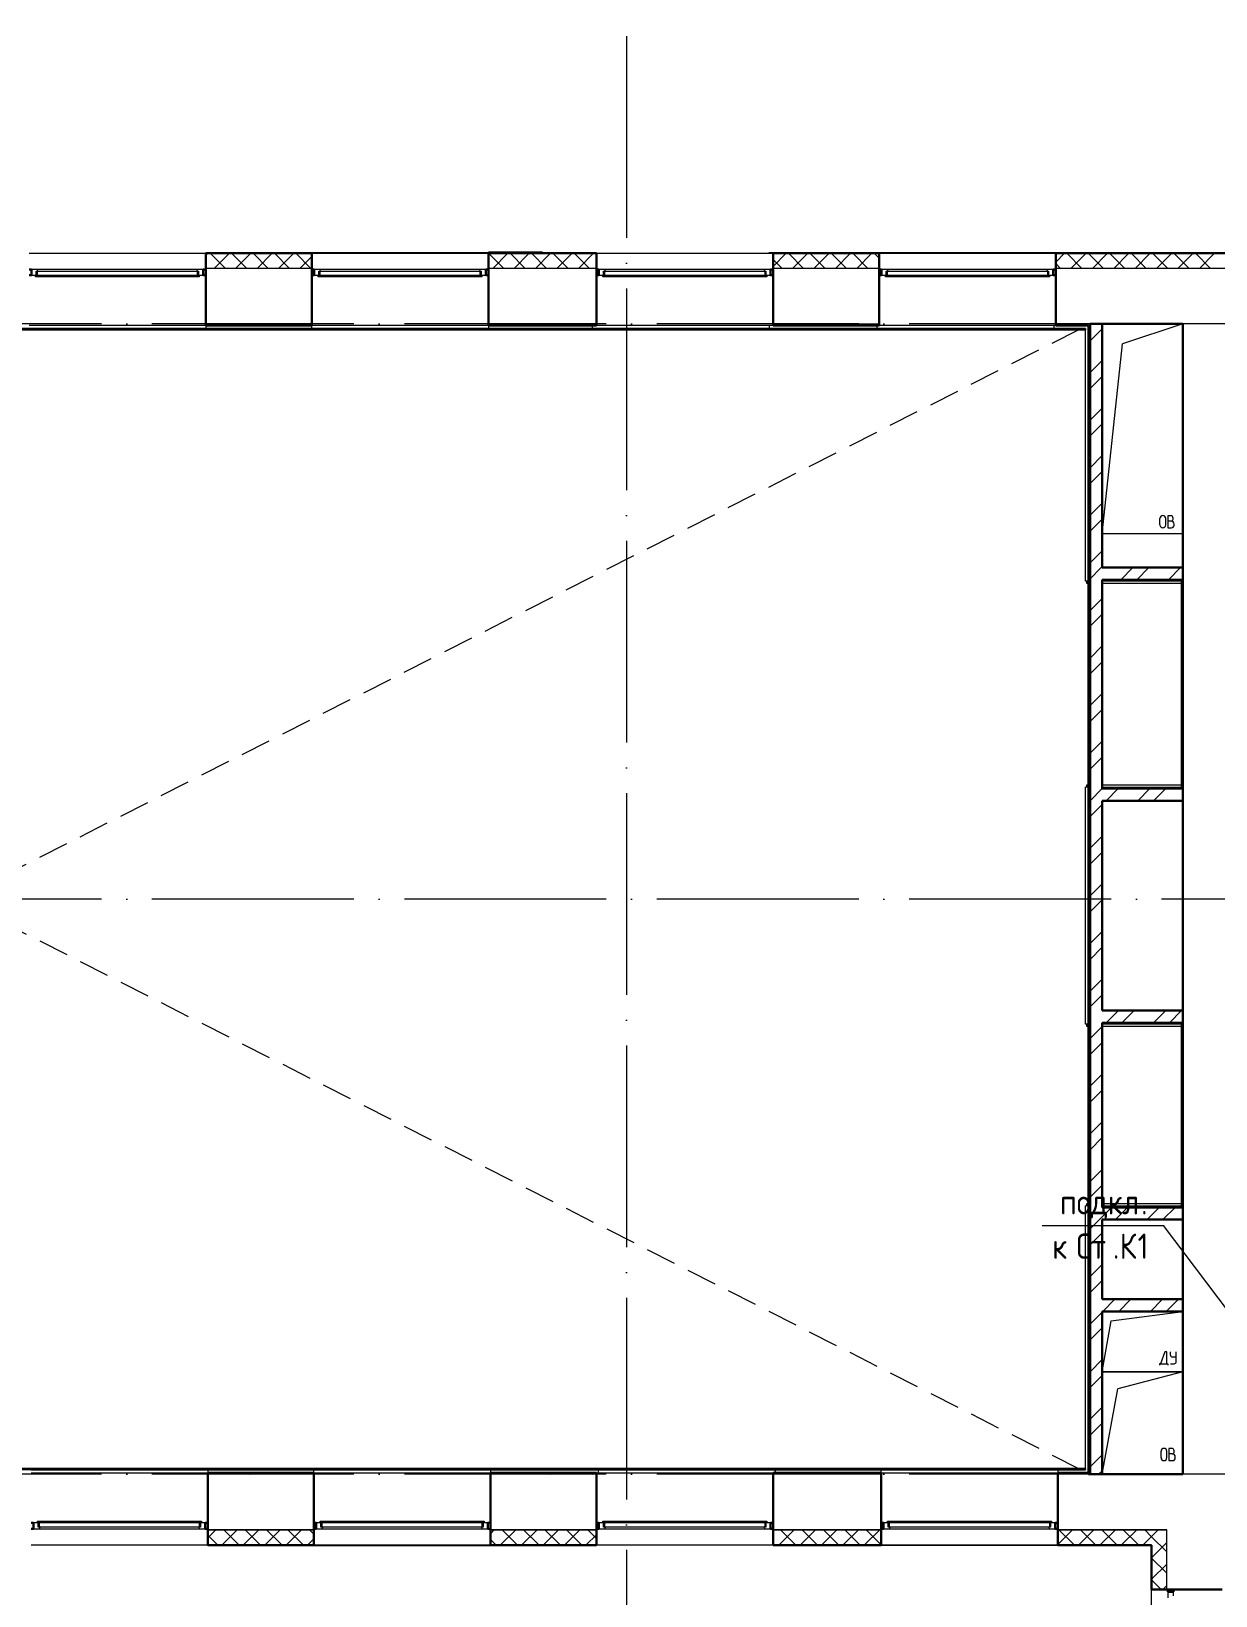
# Model space of a CAD drawing. Header units: millimetres. Extents: x -88595 to 880822, y -1054509 to -148035.
# Drawn here: x 403216 to 414948, y -248455 to -232953 of the extents above; entities that cross this region are included whole.
import ezdxf

# ---------------------------------------------------------------- set-up
doc = ezdxf.new("R2010")
doc.units = ezdxf.units.MM
doc.linetypes.add('ADSK_Линия сетки', pattern=[25, 20, -2.5, 0, -2.5])
doc.linetypes.add('ADSK_Сверху', pattern=[4.5, 3, -1.5])
for name, color, linetype, lineweight in [('_ Окна', 7, 'Continuous', 30), ('Аннотация', 7, 'Continuous', 20), ('Линии', 7, 'Continuous', 9), ('Оборудование', 7, 'Continuous', 18), ('Ограждение', 7, 'Continuous', 9), ('Окна', 7, 'Continuous', 9), ('Оси', 7, 'Continuous', 9), ('Перекрытие', 7, 'Continuous', 18), ('Стены внутренние', 7, 'Continuous', 18), ('Стены наружные', 7, 'Continuous', 18), ('Стены штриховка', 7, 'Continuous', 9)]:
    doc.layers.add(name, color=color, linetype=linetype, lineweight=lineweight)
doc.styles.add('$5$GOST Common', font='GOST_Common.ttf', dxfattribs={"width": 0.9, "height": 250})

# ---------------------------------------------------------------- blocks, each defined once
blk = doc.blocks.new('$0$ADSK_Аннотация_Текст_сВыноской - Текст с выноской-3260329-В_Координация_3 этаж ОВ3')
at = {"layer": 'Аннотация'}
blk.add_line((-6, 0), (6, 0), dxfattribs=at)
blk = doc.blocks.new('3 этаж')
at = {"lineweight": 18}
for p, q in [((425792, 680696), (426504, 680789)), ((425704, 680189), (425792, 680696)), ((426272, 680269), (426272, 680254)), ((426282, 680269), (426272, 680269)), ((426326, 680389), (426282, 680269)), ((426282, 680269), (426346, 680269)), ((426346, 680389), (426326, 680389)), ((426346, 680269), (426346, 680389)), ((426346, 680269), (426356, 680269)), ((426356, 680269), (426356, 680254)), ((426380, 680356), (426380, 680389)), ((426380, 680269), (426417, 680269)), ((426437, 680336), (426400, 680336)), ((426437, 680289), (426437, 680389)), ((426504, 680189), (425704, 680189)), ((425704, 680189), (426504, 680189)), ((426504, 680189), (425858, 680020)), ((425704, 679174), (425858, 680020)), ((426287, 679339), (426287, 679402)), ((426344, 679339), (426344, 679402)), ((426394, 679430), (426364, 679430)), ((426364, 679430), (426364, 679310)), ((426398, 679377), (426364, 679377)), ((426364, 679310), (426401, 679310)), ((426418, 679397), (426418, 679407)), ((426428, 679337), (426428, 679347))]:
    blk.add_line(p, q, dxfattribs=at)
for centre, radius, start, end in [((426400, 680356), 20, 180, 270), ((426417, 680289), 20, 270, 0), ((426316, 679402), 28.7, 0, 180), ((426316, 679339), 28.7, 180, 0), ((426394, 679407), 23.3, 0, 90), ((426398, 679397), 20, 270, 0), ((426398, 679347), 30, 0, 90), ((426401, 679337), 26.7, 270, 0)]:
    blk.add_arc(centre, radius, start, end, dxfattribs=at)
at = {"layer": '_ Окна'}
for p, q in [((415099, 691114), (415074, 691114)), ((415099, 691056), (415099, 691114)), ((416824, 691114), (416799, 691114)), ((416799, 691114), (416799, 691056)), ((417899, 691114), (417874, 691114)), ((417899, 691056), (417899, 691114)), ((419624, 691114), (419599, 691114)), ((419599, 691114), (419599, 691056)), ((420719, 691114), (420694, 691114)), ((420719, 691056), (420719, 691114)), ((422444, 691114), (422419, 691114)), ((422419, 691114), (422419, 691056)), ((423519, 691114), (423494, 691114)), ((423519, 691056), (423519, 691114)), ((425244, 691114), (425219, 691114)), ((425219, 691114), (425219, 691056)), ((415074, 691056), (415099, 691056)), ((416799, 691056), (416824, 691056)), ((417874, 691056), (417899, 691056)), ((419599, 691056), (419624, 691056)), ((420694, 691056), (420719, 691056)), ((422419, 691056), (422444, 691056)), ((423494, 691056), (423519, 691056)), ((425219, 691056), (425244, 691056)), ((415119, 678692), (415094, 678692)), ((415119, 678634), (415119, 678692)), ((416844, 678692), (416819, 678692)), ((416819, 678692), (416819, 678634)), ((417919, 678692), (417894, 678692)), ((417919, 678634), (417919, 678692)), ((419644, 678692), (419619, 678692)), ((419619, 678692), (419619, 678634)), ((420719, 678692), (420694, 678692)), ((420719, 678634), (420719, 678692)), ((422444, 678692), (422419, 678692)), ((422419, 678692), (422419, 678634)), ((423539, 678692), (423514, 678692)), ((423539, 678634), (423539, 678692)), ((425264, 678692), (425239, 678692)), ((425239, 678692), (425239, 678634)), ((415094, 678634), (415119, 678634)), ((416819, 678634), (416844, 678634)), ((417894, 678634), (417919, 678634)), ((419619, 678634), (419644, 678634)), ((420694, 678634), (420719, 678634)), ((422419, 678634), (422444, 678634)), ((423514, 678634), (423539, 678634)), ((425239, 678634), (425264, 678634)), ((426354, 678034), (426354, 678009)), ((426354, 678009), (426412, 678009)), ((426412, 678009), (426412, 678034))]:
    blk.add_line(p, q, dxfattribs=at)
at = {"layer": '_ Окна', "lineweight": 18}
for p, q in [((415158, 691114), (415099, 691114)), ((415099, 691114), (415099, 691056)), ((415145, 691056), (415145, 691097)), ((415145, 691097), (415157, 691097)), ((415163, 691097), (415158, 691114)), ((416739, 691114), (416735, 691097)), ((416799, 691114), (416739, 691114)), ((416741, 691097), (416753, 691097)), ((416753, 691097), (416753, 691056)), ((416799, 691056), (416799, 691114)), ((417958, 691114), (417899, 691114)), ((417899, 691114), (417899, 691056)), ((417945, 691056), (417945, 691097)), ((417945, 691097), (417957, 691097)), ((417963, 691097), (417958, 691114)), ((419539, 691114), (419535, 691097)), ((419599, 691114), (419539, 691114)), ((419541, 691097), (419553, 691097)), ((419553, 691097), (419553, 691056)), ((419599, 691056), (419599, 691114)), ((420778, 691114), (420719, 691114)), ((420719, 691114), (420719, 691056)), ((420765, 691056), (420765, 691097)), ((420765, 691097), (420777, 691097)), ((420783, 691097), (420778, 691114)), ((422359, 691114), (422355, 691097)), ((422419, 691114), (422359, 691114)), ((422361, 691097), (422373, 691097)), ((422373, 691097), (422373, 691056)), ((422419, 691056), (422419, 691114)), ((423578, 691114), (423519, 691114)), ((423519, 691114), (423519, 691056)), ((423565, 691056), (423565, 691097)), ((423565, 691097), (423577, 691097)), ((423583, 691097), (423578, 691114)), ((425159, 691114), (425155, 691097)), ((425219, 691114), (425159, 691114)), ((425161, 691097), (425173, 691097)), ((425173, 691097), (425173, 691056)), ((425219, 691056), (425219, 691114)), ((415099, 691056), (415137, 691056)), ((416761, 691056), (416799, 691056)), ((417899, 691056), (417937, 691056)), ((419561, 691056), (419599, 691056)), ((420719, 691056), (420757, 691056)), ((422381, 691056), (422419, 691056)), ((423519, 691056), (423557, 691056)), ((425181, 691056), (425219, 691056)), ((415157, 678692), (415119, 678692)), ((415119, 678692), (415119, 678634)), ((415165, 678651), (415165, 678692)), ((416773, 678692), (416773, 678651)), ((416819, 678692), (416781, 678692)), ((416819, 678634), (416819, 678692)), ((417957, 678692), (417919, 678692)), ((417919, 678692), (417919, 678634)), ((417965, 678651), (417965, 678692)), ((419573, 678692), (419573, 678651)), ((419619, 678692), (419581, 678692)), ((419619, 678634), (419619, 678692)), ((420757, 678692), (420719, 678692)), ((420719, 678692), (420719, 678634)), ((420765, 678651), (420765, 678692)), ((422373, 678692), (422373, 678651)), ((422419, 678692), (422381, 678692)), ((422419, 678634), (422419, 678692)), ((423577, 678692), (423539, 678692)), ((423539, 678692), (423539, 678634)), ((423585, 678651), (423585, 678692)), ((425193, 678692), (425193, 678651)), ((425239, 678692), (425201, 678692)), ((425239, 678634), (425239, 678692)), ((415119, 678634), (415178, 678634)), ((415177, 678651), (415165, 678651)), ((415178, 678634), (415183, 678651)), ((416755, 678651), (416759, 678634)), ((416759, 678634), (416819, 678634)), ((416773, 678651), (416761, 678651)), ((417919, 678634), (417978, 678634)), ((417977, 678651), (417965, 678651)), ((417978, 678634), (417983, 678651)), ((419555, 678651), (419559, 678634)), ((419559, 678634), (419619, 678634)), ((419573, 678651), (419561, 678651)), ((420719, 678634), (420778, 678634)), ((420777, 678651), (420765, 678651)), ((420778, 678634), (420783, 678651)), ((422355, 678651), (422359, 678634)), ((422359, 678634), (422419, 678634)), ((422373, 678651), (422361, 678651)), ((423539, 678634), (423598, 678634)), ((423597, 678651), (423585, 678651)), ((423598, 678634), (423603, 678651)), ((425175, 678651), (425179, 678634)), ((425179, 678634), (425239, 678634)), ((425193, 678651), (425181, 678651)), ((426412, 678009), (426354, 678009)), ((426354, 678009), (426354, 677949)), ((426412, 677971), (426412, 678009))]:
    blk.add_line(p, q, dxfattribs=at)
at = {"layer": 'Линии', "linetype": 'ADSK_Сверху', "ltscale": 100}
for p, q in [((403144, 690574), (425584, 679174)), ((403144, 679174), (425584, 690574))]:
    blk.add_line(p, q, dxfattribs=at)
at = {"layer": 'Линии', "lineweight": 18, "ltscale": 100}
for p, q in [((426504, 690574), (425904, 690376)), ((425704, 688494), (425904, 690376)), ((426276, 688582), (426276, 688645)), ((426333, 688582), (426333, 688645)), ((426383, 688673), (426353, 688673)), ((426353, 688673), (426353, 688553)), ((426387, 688620), (426353, 688620)), ((426407, 688640), (426407, 688650)), ((426504, 688494), (425704, 688494)), ((426353, 688553), (426390, 688553)), ((426417, 688580), (426417, 688590))]:
    blk.add_line(p, q, dxfattribs=at)
at = {"layer": 'Линии', "lineweight": 18}
for centre, radius, start, end in [((426305, 688645), 28.7, 0, 180), ((426383, 688650), 23.3, 0, 90), ((426387, 688640), 20, 270, 0), ((426387, 688590), 30, 0, 90), ((426305, 688582), 28.7, 180, 0), ((426390, 688580), 26.7, 270, 0)]:
    blk.add_arc(centre, radius, start, end, dxfattribs=at)
at = {"layer": 'Ограждение'}
for p, q in [((425549, 688024), (425549, 688004)), ((425549, 688004), (425569, 688004)), ((425704, 688004), (426489, 688004)), ((425549, 686004), (425549, 685984)), ((425569, 686004), (425549, 686004)), ((426489, 686004), (425704, 686004)), ((425549, 683634), (425549, 683614)), ((425549, 683614), (425569, 683614)), ((425704, 683614), (426489, 683614)), ((425569, 681854), (425549, 681854)), ((425549, 681854), (425549, 681834)), ((426489, 681854), (425704, 681854))]:
    blk.add_line(p, q, dxfattribs=at)
for points, knots in [([(425549, 688004), (425549, 688004), (425549, 688004), (425549, 688004), (425550, 688005), (425550, 688005), (425550, 688005), (425550, 688005), (425551, 688006), (425551, 688006), (425552, 688007), (425552, 688007), (425553, 688008), (425553, 688008), (425554, 688009)], [0, 0, 0, 0, 0.166667, 0.25, 0.333333, 0.416667, 0.458333, 0.5, 0.583333, 0.666667, 0.708333, 0.75, 0.833333, 1, 1, 1, 1]), ([(425554, 685999), (425553, 685999), (425553, 686000), (425552, 686001), (425551, 686001), (425551, 686002), (425551, 686002), (425550, 686002), (425550, 686003), (425550, 686003), (425550, 686003), (425549, 686003), (425549, 686004), (425549, 686004), (425549, 686004)], [0, 0, 0, 0, 0.166667, 0.25, 0.333333, 0.375, 0.416667, 0.5, 0.541667, 0.583333, 0.666667, 0.75, 0.833333, 1, 1, 1, 1]), ([(425554, 683619), (425553, 683618), (425553, 683618), (425552, 683617), (425551, 683616), (425551, 683616), (425551, 683616), (425550, 683615), (425550, 683615), (425550, 683615), (425550, 683615), (425549, 683614), (425549, 683614), (425549, 683614), (425549, 683614)], [0, 0, 0, 0, 0.166667, 0.25, 0.333333, 0.375, 0.416667, 0.5, 0.541667, 0.583333, 0.666667, 0.75, 0.833333, 1, 1, 1, 1]), ([(425549, 681854), (425549, 681854), (425549, 681854), (425549, 681853), (425550, 681853), (425550, 681853), (425550, 681853), (425550, 681852), (425551, 681852), (425551, 681851), (425552, 681851), (425552, 681851), (425553, 681850), (425553, 681849), (425554, 681849)], [0, 0, 0, 0, 0.166667, 0.25, 0.333333, 0.416667, 0.458333, 0.5, 0.583333, 0.666667, 0.708333, 0.75, 0.833333, 1, 1, 1, 1])]:
    blk.add_open_spline(points, degree=3, knots=knots, dxfattribs=at)
at = {"layer": 'Окна'}
for p, q in [((415157, 691097), (416741, 691097)), ((415157, 691056), (415157, 691097)), ((416739, 691114), (415158, 691114)), ((416741, 691097), (416741, 691056)), ((417957, 691097), (419541, 691097)), ((417957, 691056), (417957, 691097)), ((419539, 691114), (417958, 691114)), ((419541, 691097), (419541, 691056)), ((420777, 691097), (422361, 691097)), ((420777, 691056), (420777, 691097)), ((422359, 691114), (420778, 691114)), ((422361, 691097), (422361, 691056)), ((423577, 691097), (425161, 691097)), ((423577, 691056), (423577, 691097)), ((425159, 691114), (423578, 691114)), ((425161, 691097), (425161, 691056)), ((415137, 691056), (416761, 691056)), ((415137, 691039), (415137, 691056)), ((416761, 691039), (415137, 691039)), ((416761, 691056), (416761, 691039)), ((417937, 691056), (419561, 691056)), ((417937, 691039), (417937, 691056)), ((419561, 691039), (417937, 691039)), ((419561, 691056), (419561, 691039)), ((420757, 691056), (422381, 691056)), ((420757, 691039), (420757, 691056)), ((422381, 691039), (420757, 691039)), ((422381, 691056), (422381, 691039)), ((423557, 691056), (425181, 691056)), ((423557, 691039), (423557, 691056)), ((425181, 691039), (423557, 691039)), ((425181, 691056), (425181, 691039)), ((415157, 678709), (416781, 678709)), ((415157, 678692), (415157, 678709)), ((416781, 678692), (415157, 678692)), ((415177, 678651), (415177, 678692)), ((416761, 678692), (416761, 678651)), ((416781, 678709), (416781, 678692)), ((417957, 678709), (419581, 678709)), ((417957, 678692), (417957, 678709)), ((419581, 678692), (417957, 678692)), ((417977, 678651), (417977, 678692)), ((419561, 678692), (419561, 678651)), ((419581, 678709), (419581, 678692)), ((420757, 678709), (422381, 678709)), ((420757, 678692), (420757, 678709)), ((422381, 678692), (420757, 678692)), ((420777, 678651), (420777, 678692)), ((422361, 678692), (422361, 678651)), ((422381, 678709), (422381, 678692)), ((423577, 678709), (425201, 678709)), ((423577, 678692), (423577, 678709)), ((425201, 678692), (423577, 678692)), ((423597, 678651), (423597, 678692)), ((425181, 678692), (425181, 678651)), ((425201, 678709), (425201, 678692)), ((416761, 678651), (415177, 678651)), ((415178, 678634), (416759, 678634)), ((419561, 678651), (417977, 678651)), ((417978, 678634), (419559, 678634)), ((422361, 678651), (420777, 678651)), ((420778, 678634), (422359, 678634)), ((425181, 678651), (423597, 678651)), ((423598, 678634), (425179, 678634))]:
    blk.add_line(p, q, dxfattribs=at)
at = {"layer": 'Оси', "linetype": 'ADSK_Линия сетки', "ltscale": 100}
for p, q in [((420994, 695925), (420994, 674674)), ((460794, 690574), (389072, 690574)), ((460794, 684874), (389072, 684874)), ((460794, 679174), (389072, 679174))]:
    blk.add_line(p, q, dxfattribs=at)
at = {"layer": 'Перекрытие', "color": 49, "true_color": 0x464646}
blk.add_line((426504, 688494), (425704, 688494), dxfattribs=at)
at = {"layer": 'Стены внутренние'}
for p, q in [((415074, 691276), (416824, 691276)), ((417874, 691276), (419624, 691276)), ((420694, 691276), (422444, 691276)), ((423494, 691276), (425244, 691276)), ((417874, 691124), (416824, 691124)), ((420694, 691124), (419624, 691124)), ((423494, 691124), (422444, 691124)), ((426959, 691124), (425244, 691124)), ((416824, 690574), (417874, 690574)), ((419624, 690574), (420694, 690574)), ((422444, 690574), (423494, 690574)), ((425244, 690574), (425584, 690574)), ((417894, 679174), (416844, 679174)), ((420694, 679174), (419644, 679174)), ((423514, 679174), (422444, 679174)), ((425569, 679174), (425264, 679174)), ((416844, 678624), (417894, 678624)), ((417894, 678624), (416844, 678624)), ((419644, 678624), (420694, 678624)), ((420694, 678624), (419644, 678624)), ((422444, 678624), (423514, 678624)), ((423514, 678624), (422444, 678624)), ((425264, 678624), (426344, 678624)), ((426344, 678624), (426194, 678624)), ((426344, 678624), (426344, 678624)), ((426344, 678034), (426344, 678624)), ((416844, 678472), (415094, 678472)), ((419644, 678472), (417894, 678472)), ((422444, 678472), (420694, 678472)), ((425264, 678472), (423514, 678472)), ((426192, 676704), (426192, 678034))]:
    blk.add_line(p, q, dxfattribs=at)
at = {"layer": 'Стены внутренние', "lineweight": 30}
for p, q in [((416824, 690574), (416824, 691276)), ((416824, 691276), (417874, 691276)), ((417874, 690574), (417874, 691276)), ((419624, 690574), (419624, 691276)), ((419624, 691276), (420694, 691276)), ((420694, 690574), (420694, 691276)), ((422444, 690574), (422444, 691276)), ((422444, 691276), (423494, 691276)), ((423494, 690574), (423494, 691276)), ((425244, 690574), (425244, 691276)), ((427474, 691276), (425244, 691276)), ((426504, 690574), (425704, 690574)), ((426504, 688159), (426504, 690574)), ((426504, 685969), (426504, 688039)), ((426504, 683769), (426504, 685849)), ((426504, 681819), (426504, 683649)), ((426504, 680909), (426504, 681699)), ((426504, 679174), (426504, 680789)), ((416844, 679174), (416844, 678624)), ((417894, 679174), (417894, 678624)), ((419644, 679174), (419644, 678624)), ((420694, 679174), (420694, 678624)), ((422444, 679174), (422444, 678624)), ((423514, 679174), (423514, 678624)), ((425264, 679174), (425264, 678624)), ((426504, 679174), (425704, 679174)), ((416844, 678472), (416844, 678624)), ((417894, 678472), (417894, 678624)), ((419644, 678472), (419644, 678624)), ((420694, 678472), (420694, 678624)), ((422444, 678472), (422444, 678624)), ((423514, 678472), (423514, 678624)), ((425264, 678472), (425264, 678624)), ((416844, 678472), (417894, 678472)), ((419644, 678472), (420694, 678472)), ((422444, 678472), (423514, 678472)), ((426192, 678472), (425264, 678472)), ((426192, 678472), (426192, 678034)), ((426894, 678034), (426192, 678034))]:
    blk.add_line(p, q, dxfattribs=at)
at = {"layer": 'Стены внутренние', "linetype": 'Continuous', "lineweight": 9}
for p, q in [((416826, 691253), (416847, 691274)), ((417019, 691124), (416869, 691274)), ((416909, 691124), (417059, 691274)), ((417231, 691124), (417081, 691274)), ((417121, 691124), (417271, 691274)), ((417443, 691124), (417293, 691274)), ((417334, 691124), (417484, 691274)), ((417655, 691124), (417505, 691274)), ((417546, 691124), (417696, 691274)), ((417562, 691274), (417560, 691276)), ((417867, 691124), (417717, 691274)), ((419777, 691124), (419627, 691274)), ((419667, 691124), (419817, 691274)), ((419989, 691124), (419839, 691274)), ((419879, 691124), (420029, 691274)), ((420201, 691124), (420051, 691274)), ((420091, 691124), (420241, 691274)), ((420413, 691124), (420263, 691274)), ((420303, 691124), (420453, 691274)), ((420625, 691124), (420475, 691274)), ((420516, 691124), (420666, 691274)), ((420692, 691269), (420687, 691274)), ((422444, 691143), (422575, 691274)), ((422746, 691124), (422596, 691274)), ((422637, 691124), (422787, 691274)), ((422959, 691124), (422809, 691274)), ((422841, 691274), (422840, 691276)), ((422849, 691124), (422999, 691274)), ((422984, 691276), (422983, 691274)), ((423171, 691124), (423021, 691274)), ((423061, 691124), (423211, 691274)), ((423383, 691124), (423233, 691274)), ((423273, 691124), (423423, 691274)), ((423492, 691227), (423445, 691274)), ((425244, 691185), (425332, 691274)), ((425244, 691246), (425246, 691246)), ((425504, 691124), (425354, 691274)), ((425395, 691124), (425545, 691274)), ((425716, 691124), (425566, 691274)), ((425607, 691124), (425757, 691274)), ((425928, 691124), (425778, 691274)), ((425800, 691276), (425799, 691274)), ((425819, 691124), (425969, 691274)), ((426141, 691124), (425991, 691274)), ((426031, 691124), (426181, 691274)), ((426034, 691276), (426033, 691274)), ((426353, 691124), (426203, 691274)), ((426243, 691124), (426393, 691274)), ((426565, 691124), (426415, 691274)), ((426455, 691124), (426605, 691274)), ((426777, 691124), (426627, 691274)), ((426667, 691124), (426817, 691274)), ((426712, 691274), (426711, 691276)), ((417758, 691124), (417872, 691238)), ((422534, 691124), (422446, 691212)), ((423485, 691124), (423494, 691132)), ((425292, 691124), (425244, 691172)), ((416941, 678474), (416844, 678571)), ((416846, 678545), (416925, 678624)), ((416987, 678474), (417137, 678624)), ((417153, 678474), (417003, 678624)), ((417199, 678474), (417349, 678624)), ((417365, 678474), (417215, 678624)), ((417412, 678474), (417562, 678624)), ((417577, 678474), (417427, 678624)), ((417624, 678474), (417774, 678624)), ((417789, 678474), (417639, 678624)), ((417836, 678474), (417892, 678530)), ((417894, 678582), (417852, 678624)), ((419644, 678585), (419683, 678624)), ((419745, 678474), (419895, 678624)), ((419911, 678474), (419761, 678624)), ((419957, 678474), (420107, 678624)), ((420123, 678474), (419973, 678624)), ((420169, 678474), (420319, 678624)), ((420335, 678474), (420185, 678624)), ((420381, 678474), (420531, 678624)), ((420547, 678474), (420397, 678624)), ((420593, 678474), (420694, 678574)), ((420692, 678541), (420609, 678624)), ((422503, 678474), (422653, 678624)), ((422668, 678474), (422518, 678624)), ((422715, 678474), (422865, 678624)), ((422881, 678474), (422731, 678624)), ((422927, 678474), (423077, 678624)), ((423093, 678474), (422943, 678624)), ((423139, 678474), (423289, 678624)), ((423305, 678474), (423155, 678624)), ((423351, 678474), (423501, 678624)), ((423512, 678479), (423367, 678624)), ((425266, 678479), (425410, 678624)), ((425426, 678474), (425276, 678624)), ((425473, 678474), (425623, 678624)), ((425638, 678474), (425488, 678624)), ((425685, 678474), (425835, 678624)), ((425850, 678474), (425700, 678624)), ((425897, 678474), (426047, 678624)), ((426063, 678474), (425913, 678624)), ((426109, 678474), (426194, 678559)), ((426194, 678555), (426125, 678624)), ((426194, 678559), (426259, 678624)), ((426344, 678405), (426194, 678555)), ((426344, 678617), (426337, 678624)), ((416883, 678474), (416882, 678472)), ((417705, 678474), (417703, 678472)), ((419646, 678520), (419644, 678523)), ((419699, 678474), (419646, 678527)), ((420143, 678472), (420142, 678474)), ((420520, 678474), (420519, 678472)), ((422456, 678474), (422446, 678484)), ((423219, 678474), (423217, 678472)), ((423514, 678526), (423512, 678529)), ((425422, 678472), (425421, 678474)), ((426034, 678474), (426033, 678472)), ((426194, 678347), (426344, 678497)), ((426344, 678193), (426194, 678343)), ((426194, 678135), (426344, 678285)), ((426290, 678034), (426194, 678130)), ((426305, 678034), (426344, 678072))]:
    blk.add_line(p, q, dxfattribs=at)
at = {"layer": 'Стены наружные'}
for p, q in [((416824, 691281), (416824, 691276)), ((416824, 691281), (419624, 691281)), ((417349, 691276), (417349, 691281)), ((417874, 691281), (417874, 691276)), ((422404, 691281), (425819, 691281)), ((422404, 691276), (422404, 691281)), ((422939, 691276), (422939, 691281)), ((423474, 691276), (423474, 691281)), ((425819, 691276), (425819, 691281)), ((419624, 690529), (414004, 690529)), ((416824, 690559), (415074, 690559)), ((416824, 690559), (416824, 690529)), ((419624, 690559), (417874, 690559)), ((417874, 690529), (417874, 690559)), ((419624, 690559), (419624, 690529)), ((425539, 690529), (419624, 690529)), ((420654, 690529), (420654, 690559)), ((422444, 690559), (420694, 690559)), ((422404, 690559), (422404, 690529)), ((423474, 690529), (423474, 690559)), ((425244, 690559), (423494, 690559)), ((425224, 690559), (425224, 690529)), ((425539, 690524), (425539, 690529)), ((425539, 688024), (425539, 690519)), ((425569, 688024), (425539, 688024)), ((426489, 688024), (425704, 688024)), ((426489, 685984), (426489, 688024)), ((425539, 683634), (425539, 685984)), ((425569, 685984), (425539, 685984)), ((425704, 685984), (426489, 685984)), ((425569, 683634), (425539, 683634)), ((426489, 683634), (425704, 683634)), ((426489, 681834), (426489, 683634)), ((425539, 679229), (425539, 681834)), ((425569, 681834), (425539, 681834)), ((425704, 681834), (426489, 681834)), ((415094, 679219), (420714, 679219)), ((415094, 679189), (416844, 679189)), ((416844, 679219), (416844, 679189)), ((417894, 679189), (417894, 679219)), ((417894, 679189), (419644, 679189)), ((419644, 679219), (419644, 679189)), ((420694, 679189), (422444, 679189)), ((420714, 679219), (425539, 679219)), ((420714, 679189), (420714, 679219)), ((422464, 679219), (422464, 679189)), ((423514, 679189), (423514, 679219)), ((423514, 679189), (425264, 679189)), ((425264, 679219), (425264, 679189)), ((425539, 679219), (425539, 679224)), ((416844, 678471), (417369, 678471)), ((416844, 678471), (416844, 678466)), ((417369, 678466), (416844, 678466)), ((417369, 678466), (417369, 678471)), ((417374, 678471), (420169, 678471)), ((417374, 678466), (417374, 678471)), ((420169, 678466), (417374, 678466)), ((420169, 678466), (420169, 678471)), ((422969, 678467), (422969, 678472)), ((425809, 678467), (422969, 678467)), ((423514, 678472), (423514, 678467)), ((425264, 678467), (425264, 678472)), ((425809, 678472), (425809, 678467))]:
    blk.add_line(p, q, dxfattribs=at)
at = {"layer": 'Стены наружные', "lineweight": 30}
for p, q in [((419624, 691281), (420159, 691281)), ((419624, 691281), (419624, 691276)), ((420159, 691276), (419624, 691276)), ((420159, 691281), (420159, 691276)), ((403189, 690524), (425539, 690524)), ((425539, 690519), (403189, 690519)), ((416824, 690559), (416824, 690574)), ((416824, 690559), (417874, 690559)), ((417874, 690559), (417874, 690574)), ((419624, 690559), (419624, 690574)), ((419624, 690559), (420694, 690559)), ((420694, 690559), (420694, 690574)), ((422444, 690559), (422444, 690574)), ((422444, 690559), (423494, 690559)), ((423494, 690559), (423494, 690574)), ((425244, 690559), (425244, 690574)), ((425569, 690559), (425244, 690559)), ((425539, 690519), (425539, 690524)), ((425569, 679189), (425569, 690559)), ((425584, 690574), (425584, 679174)), ((425584, 690574), (425704, 690574)), ((425704, 690574), (425704, 688159)), ((426504, 688159), (425704, 688159)), ((426504, 688159), (426504, 688039)), ((426504, 688039), (425704, 688039)), ((425704, 688039), (425704, 685969)), ((426504, 685969), (425704, 685969)), ((426504, 685849), (425704, 685849)), ((425704, 685849), (425704, 683769)), ((426504, 685969), (426504, 685849)), ((426504, 683769), (425704, 683769)), ((426504, 683649), (425704, 683649)), ((425704, 683649), (425704, 681819)), ((426504, 683769), (426504, 683649)), ((426504, 681819), (425704, 681819)), ((426504, 681819), (426504, 681699)), ((426504, 681699), (425704, 681699)), ((425704, 681699), (425704, 680909)), ((425704, 680909), (426504, 680909)), ((426504, 680789), (426504, 680909)), ((426504, 680789), (425704, 680789)), ((425704, 680789), (425704, 679174)), ((403189, 679229), (425539, 679229)), ((425539, 679224), (403189, 679224)), ((416844, 679189), (417894, 679189)), ((416844, 679189), (416844, 679174)), ((417894, 679189), (417894, 679174)), ((419644, 679189), (420694, 679189)), ((419644, 679189), (419644, 679174)), ((420694, 679189), (420694, 679174)), ((422444, 679189), (423514, 679189)), ((422444, 679189), (422444, 679174)), ((423514, 679189), (423514, 679174)), ((425569, 679189), (425264, 679189)), ((425264, 679189), (425264, 679174)), ((425539, 679224), (425539, 679229)), ((425569, 679174), (425704, 679174))]:
    blk.add_line(p, q, dxfattribs=at)
at = {"layer": 'Стены наружные', "linetype": 'Continuous', "lineweight": 9}
for p, q in [((417193, 690559), (417208, 690574)), ((417617, 690559), (417632, 690574)), ((419738, 690559), (419753, 690574)), ((420163, 690559), (420178, 690574)), ((420587, 690559), (420602, 690574)), ((422708, 690559), (422723, 690574)), ((423133, 690559), (423148, 690574)), ((425254, 690559), (425269, 690574)), ((425584, 690563), (425595, 690574)), ((425584, 690406), (425704, 690526)), ((425569, 690450), (425584, 690465)), ((425584, 690091), (425704, 690211)), ((425569, 690025), (425584, 690040)), ((425584, 689934), (425704, 690054)), ((425584, 689620), (425704, 689740)), ((425569, 689601), (425584, 689616)), ((425584, 689463), (425704, 689583)), ((425584, 689148), (425704, 689268)), ((425569, 689177), (425584, 689192)), ((425584, 688991), (425704, 689111)), ((425569, 688753), (425584, 688768)), ((425584, 688677), (425704, 688797)), ((425584, 688520), (425704, 688640)), ((425569, 688328), (425584, 688343)), ((425584, 688205), (425704, 688325)), ((425584, 688048), (425694, 688159)), ((425694, 688159), (425704, 688168)), ((425889, 688039), (426009, 688159)), ((426046, 688039), (426166, 688159)), ((426360, 688039), (426480, 688159)), ((425569, 687904), (425584, 687919)), ((425584, 687734), (425704, 687854)), ((425584, 687577), (425704, 687697)), ((425569, 687480), (425584, 687495)), ((425584, 687262), (425704, 687382)), ((425584, 687105), (425704, 687225)), ((425569, 687056), (425584, 687071)), ((425584, 686791), (425704, 686911)), ((425584, 686634), (425704, 686754)), ((425569, 686631), (425584, 686646)), ((425584, 686320), (425704, 686440)), ((425584, 686162), (425704, 686282)), ((425569, 686207), (425584, 686222)), ((425584, 685848), (425585, 685849)), ((425585, 685849), (425705, 685969)), ((425742, 685849), (425862, 685969)), ((426056, 685849), (426176, 685969)), ((426213, 685849), (426333, 685969)), ((425569, 685783), (425584, 685798)), ((425584, 685691), (425704, 685811)), ((425569, 685358), (425584, 685373)), ((425584, 685377), (425704, 685497)), ((425584, 685219), (425704, 685339)), ((425569, 684934), (425584, 684949)), ((425584, 684905), (425704, 685025)), ((425584, 684748), (425704, 684868)), ((425569, 684510), (425584, 684525)), ((425584, 684434), (425704, 684554)), ((425584, 684277), (425704, 684397)), ((425569, 684086), (425584, 684101)), ((425584, 683962), (425704, 684082)), ((425584, 683805), (425704, 683925)), ((425569, 683661), (425584, 683676)), ((425742, 683649), (425861, 683768)), ((425899, 683649), (426019, 683768)), ((426213, 683649), (426333, 683769)), ((426371, 683649), (426491, 683769)), ((425584, 683491), (425704, 683611)), ((425584, 683334), (425704, 683454)), ((425569, 683237), (425584, 683252)), ((425584, 683019), (425704, 683139)), ((425584, 682862), (425704, 682982)), ((425569, 682813), (425584, 682828)), ((425584, 682548), (425704, 682668)), ((425584, 682391), (425704, 682511)), ((425569, 682389), (425584, 682404)), ((425584, 682076), (425704, 682196)), ((425569, 681964), (425584, 681979)), ((425584, 681919), (425704, 682039)), ((425678, 681699), (425798, 681819)), ((425835, 681699), (425955, 681819)), ((426149, 681699), (426269, 681819)), ((426306, 681699), (426426, 681819)), ((425584, 681605), (425678, 681699)), ((425569, 681540), (425584, 681555)), ((425584, 681448), (425704, 681568)), ((425584, 681133), (425704, 681253)), ((425569, 681116), (425584, 681131)), ((425584, 680976), (425704, 681096)), ((425711, 680789), (425831, 680909)), ((425868, 680789), (425988, 680909)), ((426182, 680789), (426302, 680909)), ((426339, 680789), (426459, 680909)), ((425569, 680692), (425584, 680707)), ((425584, 680662), (425704, 680782)), ((425584, 680505), (425704, 680625)), ((425569, 680267), (425584, 680282)), ((425584, 680191), (425704, 680311)), ((425584, 680033), (425704, 680153)), ((425569, 679843), (425584, 679858)), ((425584, 679719), (425704, 679839)), ((425584, 679562), (425704, 679682)), ((425569, 679419), (425584, 679434)), ((425584, 679248), (425704, 679368)), ((416844, 679179), (416854, 679189)), ((417263, 679174), (417278, 679189)), ((417687, 679174), (417702, 679189)), ((419809, 679174), (419824, 679189)), ((420233, 679174), (420248, 679189)), ((420657, 679174), (420672, 679189)), ((422778, 679174), (422793, 679189)), ((423203, 679174), (423218, 679189)), ((425324, 679174), (425339, 679189)), ((425667, 679174), (425704, 679210))]:
    blk.add_line(p, q, dxfattribs=at)
at = {"layer": 'Стены штриховка'}
for p, q in [((416826, 691200), (416826, 691274)), ((416826, 691274), (417872, 691274)), ((417872, 691274), (417872, 691200)), ((419626, 691200), (419626, 691274)), ((419626, 691274), (420692, 691274)), ((420692, 691274), (420692, 691200)), ((422446, 691200), (422446, 691274)), ((422446, 691274), (423492, 691274)), ((423492, 691274), (423492, 691200)), ((425246, 691274), (426957, 691274)), ((425246, 691200), (425246, 691274)), ((416824, 691200), (416826, 691200)), ((417872, 691200), (417874, 691200)), ((419624, 691200), (419626, 691200)), ((420692, 691200), (420694, 691200)), ((422444, 691200), (422446, 691200)), ((423492, 691200), (423494, 691200)), ((425244, 691200), (425246, 691200)), ((416846, 678548), (416844, 678548)), ((416846, 678474), (416846, 678548)), ((417892, 678548), (417892, 678474)), ((417894, 678548), (417892, 678548)), ((419646, 678548), (419644, 678548)), ((419646, 678474), (419646, 678548)), ((420692, 678548), (420692, 678474)), ((420694, 678548), (420692, 678548)), ((422446, 678548), (422444, 678548)), ((422446, 678474), (422446, 678548)), ((423512, 678548), (423512, 678474)), ((423514, 678548), (423512, 678548)), ((426192, 678624), (425264, 678624)), ((425266, 678548), (425264, 678548)), ((425266, 678474), (425266, 678548)), ((417892, 678474), (416846, 678474)), ((420692, 678474), (419646, 678474)), ((423512, 678474), (422446, 678474)), ((426194, 678474), (425266, 678474)), ((426192, 678472), (426192, 678474)), ((426194, 678036), (426194, 678474)), ((426268, 678036), (426194, 678036)), ((426268, 678034), (426268, 678036))]:
    blk.add_line(p, q, dxfattribs=at)

msp = doc.modelspace()

# ---------------------------------------------------------------- linework, layer by layer
at = {"layer": 'Аннотация'}
msp.add_line((415185, -245787), (414429, -244788), dxfattribs=at)

# ---------------------------------------------------------------- block references
at = {"layer": 'Аннотация', "xscale": 100, "yscale": 100, "zscale": 100}
msp.add_blockref('$0$ADSK_Аннотация_Текст_сВыноской - Текст с выноской-3260329-В_Координация_3 этаж ОВ3', (413829, -244788), dxfattribs=at)
at = {"layer": 'Оборудование', "color": 5, "true_color": 0x0000ff}
msp.add_blockref('3 этаж', (-11881, -926426), dxfattribs=at)

# ---------------------------------------------------------------- texts
at = {"layer": 'Аннотация', "lineweight": 9, "char_height": 250, "attachment_point": 1, "style": '$5$GOST Common'}
for s, insert, width in [('подкл', (413405, -244427), 974.05), ('\\fGOST Common|b0|i0|c204|p34|;\\W.9;.', (414209, -244427), 79.37), ('Ст', (413567, -244866), 440.13), ('\\fGOST Common|b0|i0|c204|p34|;\\W.9;К', (413996, -244866), 216.46), ('\\fGOST Common|b0|i0|c204|p34|;\\W.9;1', (414174, -244866), 137.09), ('\\fGOST Common|b0|i0|c204|p34|;\\W.9;к', (413329, -244866), 194.81), ('\\fGOST Common|b0|i0|c204|p34|;\\W.9;.', (413930, -244866), 79.37)]:
    msp.add_mtext(s, dxfattribs=dict(at, insert=insert, width=width))

doc.saveas('drawing.dxf')
